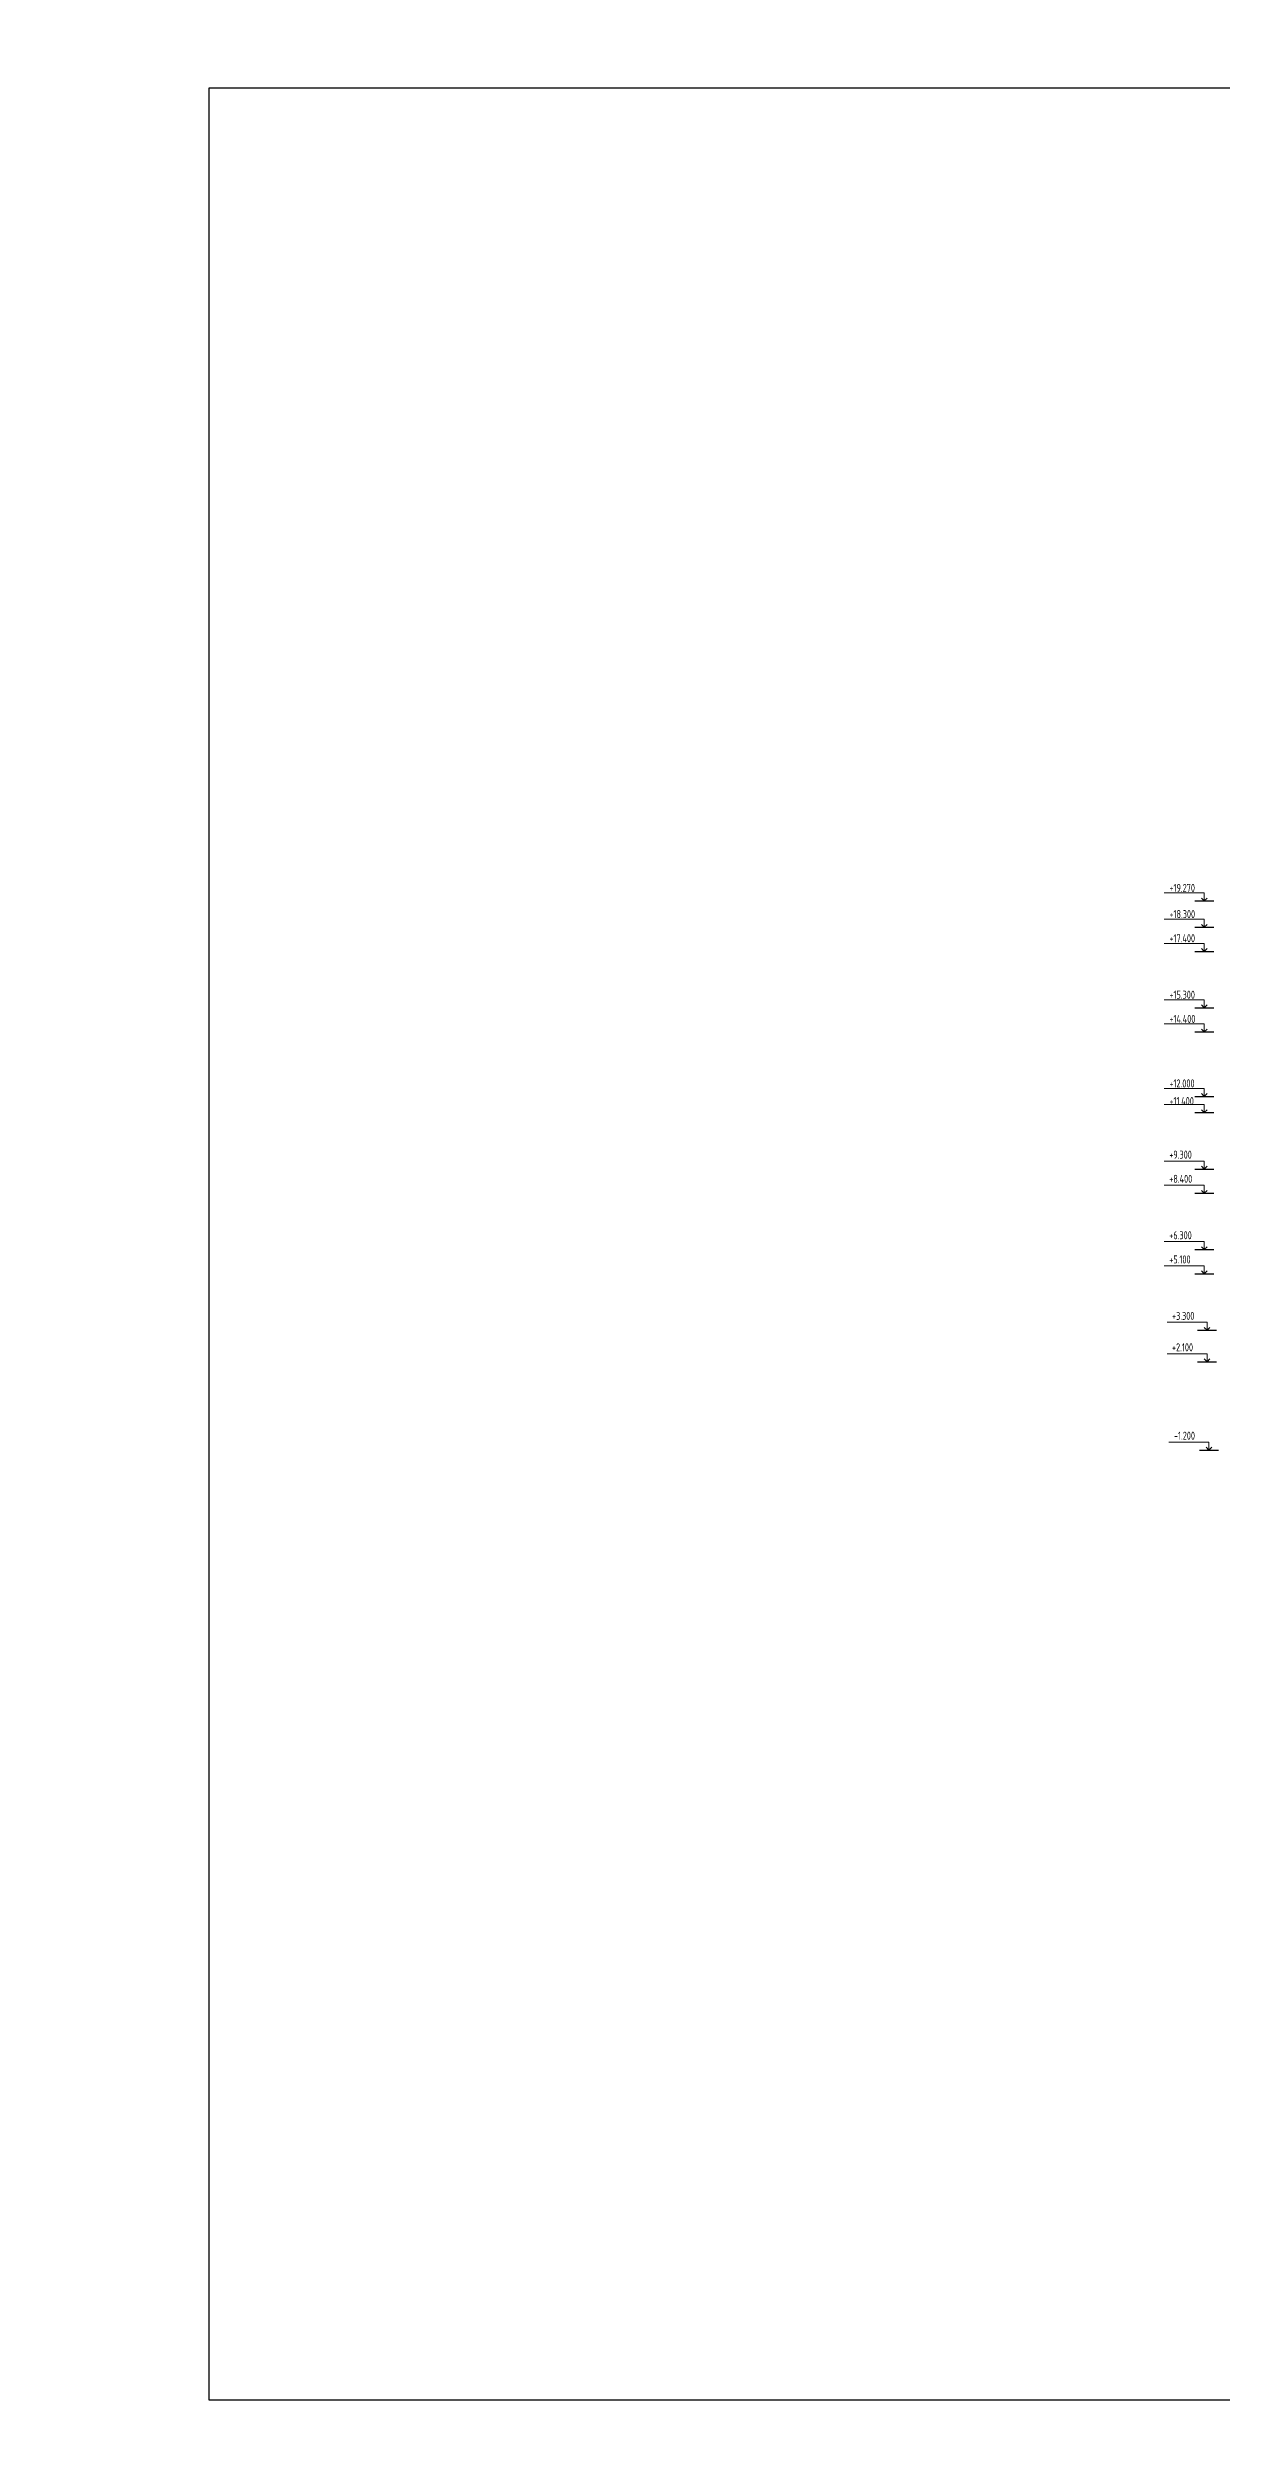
# Model space of a CAD drawing. Header units: millimetres. Extents: x -689206 to 4969298, y -1019800 to 703299.
# Drawn here: x 905490 to 949160, y -677850 to -588819 of the extents above; entities that cross this region are included whole.
import ezdxf

# ---------------------------------------------------------------- set-up
doc = ezdxf.new("R2010")
doc.units = ezdxf.units.MM
doc.layers.add('внешняярамка', color=7, linetype='Continuous', lineweight=5, plot=False)
doc.layers.add('разрез1-1', color=7, linetype='Continuous')
doc.layers.add('Штамп', color=7, linetype='Continuous', lineweight=5)
doc.styles.add('Аннотативный', font='isocteur.ttf', dxfattribs={"width": 0.7, "height": 250})

msp = doc.modelspace()

# ---------------------------------------------------------------- linework, layer by layer
at = {"layer": 'внешняярамка', "lineweight": 5, "ltscale": 50, "const_width": 3}
msp.add_lwpolyline([(905491.8, -677848.6), (1031390.4, -677848.6), (1031390.4, -588820.3), (905491.8, -588820.3), (905491.8, -677848.6)], dxfattribs=at)
at = {"layer": 'разрез1-1', "lineweight": 5}
for p, q in [((948532.9, -620271), (947043.8, -620271)), ((948532.9, -620568.8), (948532.9, -620271)), ((948532.9, -621246), (947043.8, -621246)), ((948532.9, -621543.8), (948532.9, -621246)), ((948532.9, -622146), (947043.8, -622146)), ((948532.9, -622443.8), (948532.9, -622146)), ((948532.9, -624246), (947043.8, -624246)), ((948532.9, -624543.8), (948532.9, -624246)), ((948532.9, -625146), (947043.8, -625146)), ((948532.9, -625443.8), (948532.9, -625146)), ((948532.9, -627546), (947043.8, -627546)), ((948532.9, -627843.8), (948532.9, -627546)), ((948532.9, -628146), (947043.8, -628146)), ((948532.9, -628443.8), (948532.9, -628146)), ((948532.9, -630246), (947043.8, -630246)), ((948532.9, -630543.8), (948532.9, -630246)), ((948532.9, -631146), (947043.8, -631146)), ((948532.9, -631443.8), (948532.9, -631146)), ((948532.9, -633246), (947043.8, -633246)), ((948532.9, -633543.8), (948532.9, -633246)), ((948532.9, -634146), (947043.8, -634146)), ((948532.9, -634443.8), (948532.9, -634146)), ((948634.8, -636246), (947145.7, -636246)), ((948634.8, -636543.8), (948634.8, -636246)), ((948634.8, -637416), (947145.7, -637416)), ((948634.8, -637713.8), (948634.8, -637416)), ((948706.9, -640705.2), (947217.8, -640705.2)), ((948706.9, -641003.1), (948706.9, -640705.2))]:
    msp.add_line(p, q, dxfattribs=at)
at = {"layer": 'разрез1-1', "lineweight": 30}
for p, q in [((948532.9, -620568.8), (948427.6, -620463.5)), ((948532.9, -620568.8), (948638.2, -620463.5)), ((948178.4, -620568.8), (948887.5, -620568.8)), ((948532.9, -621543.8), (948427.6, -621438.5)), ((948532.9, -621543.8), (948638.2, -621438.5)), ((948178.4, -621543.8), (948887.5, -621543.8)), ((948178.4, -622443.8), (948887.5, -622443.8)), ((948532.9, -622443.8), (948427.6, -622338.5)), ((948532.9, -622443.8), (948638.2, -622338.5)), ((948178.4, -624543.8), (948887.5, -624543.8)), ((948532.9, -624543.8), (948427.6, -624438.5)), ((948532.9, -624543.8), (948638.2, -624438.5)), ((948178.4, -625443.8), (948887.5, -625443.8)), ((948532.9, -625443.8), (948427.6, -625338.5)), ((948532.9, -625443.8), (948638.2, -625338.5)), ((948178.4, -627843.8), (948887.5, -627843.8)), ((948178.4, -628443.8), (948887.5, -628443.8)), ((948532.9, -627843.8), (948427.6, -627738.5)), ((948532.9, -628443.8), (948427.6, -628338.5)), ((948532.9, -627843.8), (948638.2, -627738.5)), ((948532.9, -628443.8), (948638.2, -628338.5)), ((948178.4, -630543.8), (948887.5, -630543.8)), ((948532.9, -630543.8), (948427.6, -630438.5)), ((948532.9, -630543.8), (948638.2, -630438.5)), ((948178.4, -631443.8), (948887.5, -631443.8)), ((948532.9, -631443.8), (948427.6, -631338.5)), ((948532.9, -631443.8), (948638.2, -631338.5)), ((948178.4, -633543.8), (948887.5, -633543.8)), ((948532.9, -633543.8), (948427.6, -633438.5)), ((948532.9, -633543.8), (948638.2, -633438.5)), ((948178.4, -634443.8), (948887.5, -634443.8)), ((948532.9, -634443.8), (948427.6, -634338.5)), ((948532.9, -634443.8), (948638.2, -634338.5)), ((948280.3, -636543.8), (948989.4, -636543.8)), ((948634.8, -636543.8), (948529.5, -636438.5)), ((948634.8, -636543.8), (948740.1, -636438.5)), ((948280.3, -637713.8), (948989.4, -637713.8)), ((948634.8, -637713.8), (948529.5, -637608.5)), ((948634.8, -637713.8), (948740.1, -637608.5)), ((948352.3, -641003.1), (949061.4, -641003.1)), ((948706.9, -641003.1), (948601.6, -640897.8)), ((948706.9, -641003.1), (948812.2, -640897.8))]:
    msp.add_line(p, q, dxfattribs=at)
at = {"layer": 'Штамп', "lineweight": 30}
msp.add_lwpolyline([(911486.9, -676349.8), (1029891.6, -676349.8), (1029891.6, -590319.1), (911486.9, -590319.1)], close=True, dxfattribs=at)

# ---------------------------------------------------------------- texts
at = {"layer": 'разрез1-1', "lineweight": 30, "char_height": 297.819, "width": 1508.774, "attachment_point": 1, "style": 'Аннотативный'}
for s, insert in [('{\\fISOCPEUR|b0|i0|c204|p34;+19.270\\fISOCPEUR|b0|i0|c0|p34; }', (947235.3, -619933.5)), ('{\\fISOCPEUR|b0|i0|c204|p34;+18.300\\fISOCPEUR|b0|i0|c0|p34; }', (947235.3, -620908.5)), ('{\\fISOCPEUR|b0|i0|c204|p34;+17.400\\fISOCPEUR|b0|i0|c0|p34; }', (947235.3, -621808.5)), ('{\\fISOCPEUR|b0|i0|c204|p34;+15.300\\fISOCPEUR|b0|i0|c0|p34; }', (947235.3, -623908.5)), ('{\\fISOCPEUR|b0|i0|c204|p34;+14.400\\fISOCPEUR|b0|i0|c0|p34; }', (947235.3, -624808.5)), ('{\\fISOCPEUR|b0|i0|c204|p34;+12.000\\fISOCPEUR|b0|i0|c0|p34; }', (947235.3, -627208.5)), ('{\\fISOCPEUR|b0|i0|c204|p34;+11.400\\fISOCPEUR|b0|i0|c0|p34; }', (947235.3, -627865.9)), ('{\\fISOCPEUR|b0|i0|c204|p34;+9.300\\fISOCPEUR|b0|i0|c0|p34; }', (947229.2, -629860.3)), ('{\\fISOCPEUR|b0|i0|c204|p34;+8.400\\fISOCPEUR|b0|i0|c0|p34; }', (947229.2, -630760.3)), ('{\\fISOCPEUR|b0|i0|c204|p34;+6.300\\fISOCPEUR|b0|i0|c0|p34; }', (947229.2, -632860.3)), ('{\\fISOCPEUR|b0|i0|c204|p34;+5.100\\fISOCPEUR|b0|i0|c0|p34; }', (947229.2, -633760.3)), ('{\\fISOCPEUR|b0|i0|c204|p34;+3.300\\fISOCPEUR|b0|i0|c0|p34; }', (947331.1, -635860.3)), ('{\\fISOCPEUR|b0|i0|c204|p34;+2.100\\fISOCPEUR|b0|i0|c0|p34; }', (947331.1, -637030.3)), ('{\\fISOCPEUR|b0|i0|c204|p34;-1.200\\fISOCPEUR|b0|i0|c0|p34; }', (947403.2, -640319.6))]:
    msp.add_mtext(s, dxfattribs=dict(at, insert=insert))

doc.saveas('drawing.dxf')
